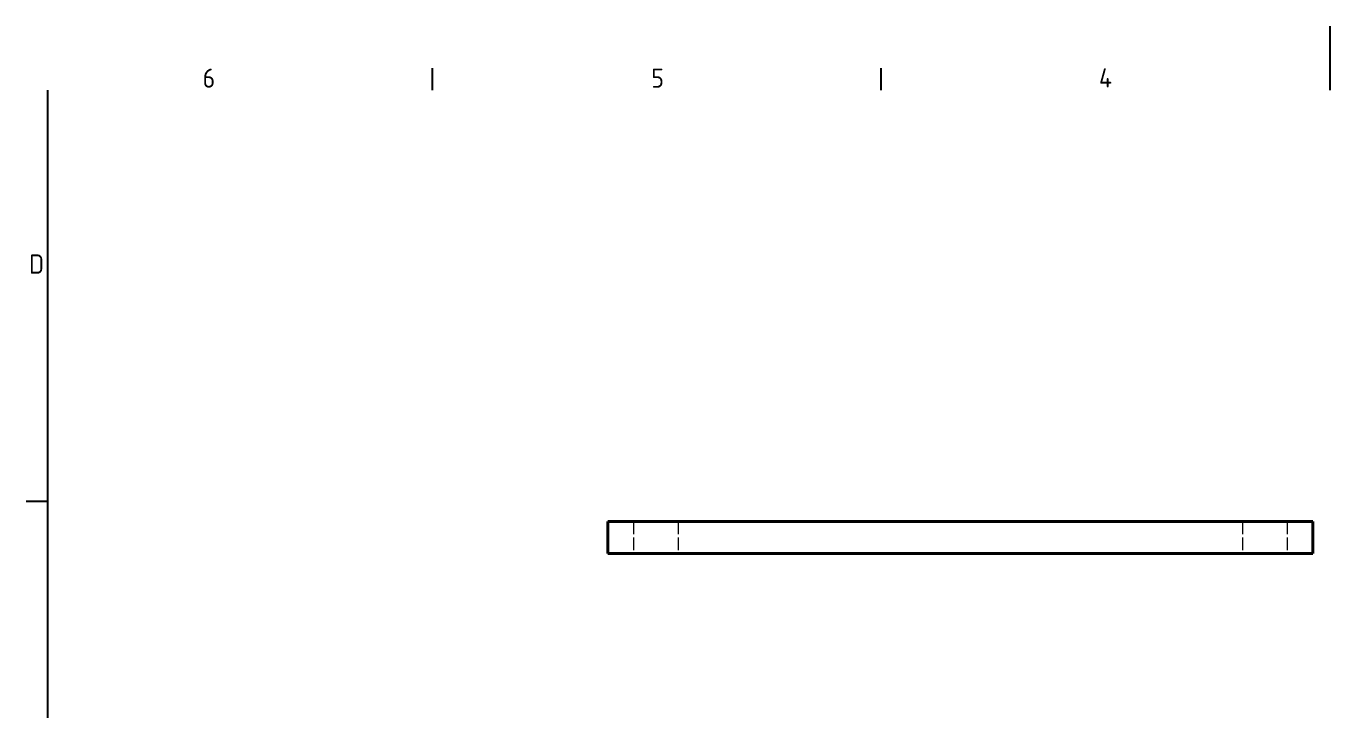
# Model space of a CAD drawing. Header units: millimetres. Extents: x 0 to 420, y 0 to 297.
# Drawn here: x 6.6 to 210, y 190.1 to 297 of the extents above; entities that cross this region are included whole.
import ezdxf

# ---------------------------------------------------------------- set-up
doc = ezdxf.new("R2010")
doc.units = ezdxf.units.MM
doc.linetypes.add('DASHED', pattern=[0.2067, 0.1654, -0.0413])
doc.layers.get('0').update_dxf_attribs({"color": 3, "lineweight": 25})
for name, color, linetype, lineweight in [('가려진 것(ISO)', 2, 'DASHED', 18), ('가시적인 것(ISO)', 3, 'Continuous', 40), ('경계(ISO)', 7, 'Continuous', 25)]:
    doc.layers.add(name, color=color, linetype=linetype, lineweight=lineweight)
doc.styles.add('문자 텍스트_PSTEK_POSCO', font='isocp.shx')

# ---------------------------------------------------------------- blocks, each defined once
blk = doc.blocks.new('경계 Default Border')
at = {"layer": '경계(ISO)'}
for p, q in [((70, 287.0000076293945), (70, 290.4000091552734)), ((140, 287.0000076293945), (140, 290.4000091552734)), ((10, 222.7499961853027), (6.599999666213989, 222.7499961853027))]:
    blk.add_line(p, q, dxfattribs=at)
at = {"layer": '경계(ISO)', "flags": 128}
for points in [[(210, 297.0000076293945), (210, 287.0000076293945)], [(10, 10), (10, 287.0000076293945)]]:
    blk.add_lwpolyline(points, dxfattribs=at)
at = {"layer": '경계(ISO)', "color": 2, "char_height": 3.00000011920929, "attachment_point": 7, "style": '문자 텍스트_PSTEK_POSCO'}
for s, insert in [('6', (34.14453946055966, 287.3713945155963)), ('5', (104.1445394605597, 287.3713945155963)), ('4', (173.9734701308116, 287.4)), ('D', (7.078270083685684, 258.3463944559917))]:
    blk.add_mtext(s, dxfattribs=dict(at, insert=insert))

msp = doc.modelspace()

# ---------------------------------------------------------------- linework, layer by layer
at = {"layer": '가려진 것(ISO)', "ltscale": 12.09482383728027}
for p, q in [((101.3457610122688, 219.669322376679), (101.3457610122688, 214.669322376679)), ((108.3457610122688, 219.669322376679), (108.3457610122688, 214.669322376679)), ((196.3457610122688, 219.669322376679), (196.3457610122688, 214.669322376679)), ((203.3457610122688, 219.669322376679), (203.3457610122688, 214.669322376679))]:
    msp.add_line(p, q, dxfattribs=at)
at = {"layer": '가시적인 것(ISO)'}
for p, q in [((97.34576101226881, 219.6693223766842), (97.34576101226881, 214.6693223766842)), ((97.34576101226881, 219.6693223766842), (207.3457610122688, 219.6693223766842)), ((207.3457610122688, 219.6693223766842), (207.3457610122688, 214.6693223766842)), ((207.3457610122688, 214.6693223766842), (97.34576101226881, 214.6693223766842))]:
    msp.add_line(p, q, dxfattribs=at)

# ---------------------------------------------------------------- block references
msp.add_blockref('경계 Default Border', (0, 0))

doc.saveas('drawing.dxf')
